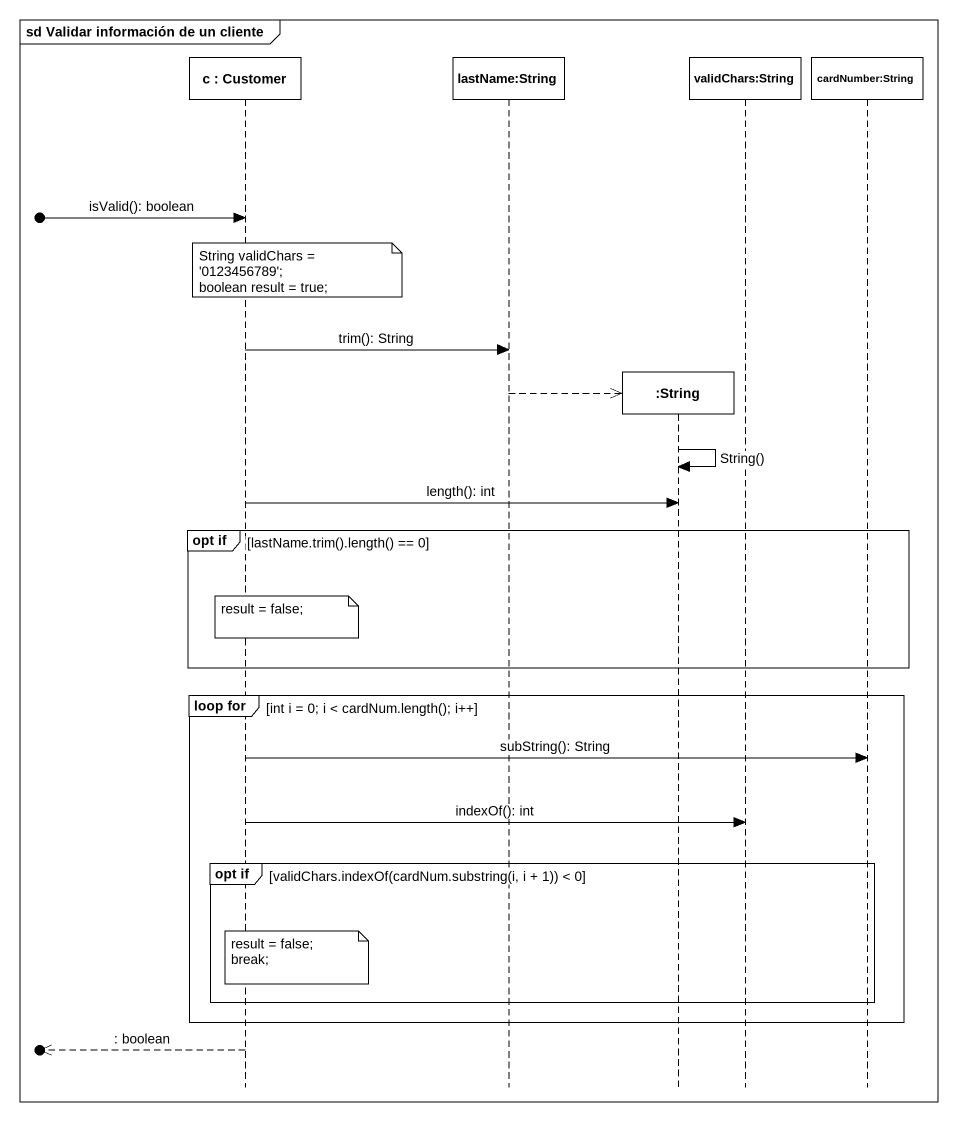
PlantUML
@startuml
mainframe sd Validar información de un cliente
hide footbox
participant "c : Customer" as c
participant "lastName:String" as lastName_String
participant ":String" as String
participant "validChars:String" as validChars_String
participant "cardNumber:String" as cardNumber_String

[o-> c : isValid(): boolean
note over c
  String validChars = '0123456789';
  boolean result = true;
end note
c -> lastName_String : trim(): String
lastName_String -->> String **
String -> String : String()
c -> String : length(): int
group opt if [lastName.trim().length() == 0]
  note over c : result = false;
end
group loop for [int i = 0; i < cardNum.length(); i++]
  c -> cardNumber_String : subString(): String
  c -> validChars_String : indexOf(): int
  group opt if [validChars.indexOf(cardNum.substring(i, i + 1)) < 0]
    note over c
      result = false;
      break;
    end note
  end
end
[o<<-- c : : boolean
@enduml
